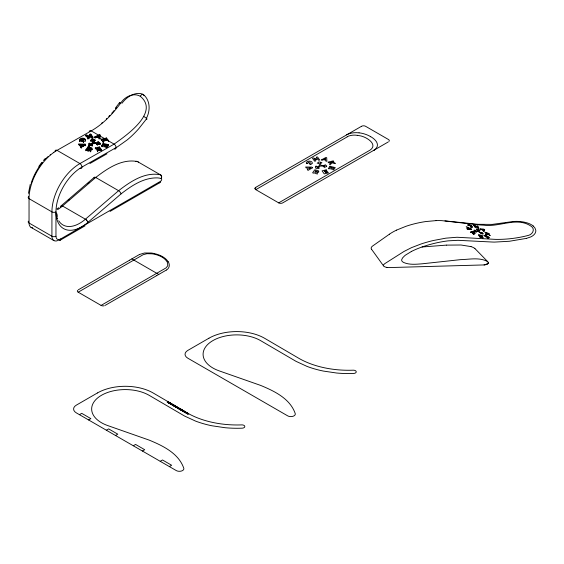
<?xml version="1.0" encoding="UTF-8"?>
<svg xmlns="http://www.w3.org/2000/svg" width="564" height="564" viewBox="0 0 564 564"><rect width="100%" height="100%" fill="white"/><g stroke="black" fill="none" stroke-linecap="round" stroke-linejoin="round"><path stroke-width="0.85" d="M57.599 209.625A33.636 19.423 -60 0 0 62.519 206.001L95.711 177.477C107.421 168.467 121.88 158.519 137.433 161.551L160.324 174.769A2.855 2.298 -76.4 0 1 161.184 178.513A1.607 0.931 -60 0 1 161.642 179.733A1.607 0.931 -60 0 1 160.557 181.284L60.679 238.946A6.662 3.849 -60 0 1 55.963 236.231L55.963 211.874A2.855 1.65 0 0 1 51.923 211.874L29.039 198.662A2.855 1.65 0 0 1 28.701 196.561M89.197 146.259L89.197 145.392M100.061 144.271L100.061 143.46M28.419 193.381L30.294 184.202M483.736 231.226L484.095 230.041C485.541 228.772 480.479 229.245 480.098 228.85L483.461 230.535L483.327 230.958L484.159 231.501L484.695 229.696M483.235 230.387L483.729 229.696L482.276 229.759M89.218 136.848L89.218 136.044L86.644 135.043L85.693 135.268L85.693 136.079L86.644 135.853L89.218 136.848L89.817 134.302L90.769 134.084L92.954 137.115L92.954 137.919M89.218 136.044L89.817 134.302M90.028 137.736L90.543 135.501L91.89 137.369L91.89 138.173M474.528 230.746L474.345 231.134L475.212 230.345M473.894 230.718L474.268 229.915M81.23 139.71L81.329 141.212M317.179 171.639L315.593 170.807L315.036 171.59L316.094 171.844A0.867 0.501 0 0 0 317.257 171.682M90.416 149.545L89.873 148.071L88.83 147.824L88.273 149.502C89.584 150.94 91.594 148.663 89.873 148.071M58.05 240.433A9.518 5.499 -60 0 1 51.923 236.231L51.923 211.874A39.346 22.715 -60 0 1 79.94 163.574L114.104 144.116C125.976 135.649 159.901 112.349 140.295 96.282C134.098 92.665 126.315 96.091 122.092 101.203C113.716 112.835 103.797 123.749 91.213 130.904L57.049 150.355A2.855 1.664 60.3 0 0 55.053 151.124M86.123 150.369L88.019 147.705L88.019 146.816L90.459 147.401A2.2 1.262 0.3 0 1 91.918 148.198M88.273 149.502L88.83 147.824M88.012 150.306L88.055 149.347L88.463 149.446L88.858 151.469M146.71 118.651L138.723 128.747A73.017 42.152 -60 0 1 127.33 139.816L117.523 146.795L81.949 167.078A36.491 21.065 -60 0 0 56.139 215.237A36.491 21.065 -60 0 0 87.906 222.371L121.056 193.882C131.433 185.81 143.616 177.561 157.314 177.893A51.014 29.455 -60 0 1 161.149 178.499M101.971 145.949L103.212 143.418L108.492 144.687L108.492 145.477L106.857 147.768L106.857 146.957L108.492 144.687M104.206 146.344L104.925 144.546L103.79 144.278L102.585 145.949L102.585 146.774M105.228 146.591L105.94 144.793L107.033 145.054L106.236 146.964M85.848 150.757L85.848 149.841L88.019 146.816M87.427 151.131L88.055 149.347M254.963 188.489L255.802 187.326L346.55 134.93M101.562 146.527L101.562 145.709L103.212 143.418M103.854 146.844L104.925 144.546M104.876 147.091L105.94 144.793M105.835 147.521L105.835 146.71L107.033 145.054M38.846 166.408L41.715 162.524M115.592 107.851L119.54 102.599M116.163 107.964L116.466 107.576M115.557 108.732L115.86 108.344M114.006 110.629L113.378 111.369M112.751 112.109L113.061 111.742M111.792 113.202L112.109 112.842M43.4 160.507L45.141 158.597M104.192 139.759L104.192 140.535L102.74 142.043L102.74 141.254L104.192 139.759L101.731 139.851L101.287 139.237L106.568 137.976L107.012 139.371M103.297 142.819L103.297 142.029L105.257 140.02L108.577 140.796L108.577 141.557M81.385 139.519L82.986 139.28L83 140.14M94.315 177.307L61.138 205.825M68.23 200.594L69.266 199.698M87.913 183.674L88.95 182.785M317.179 163.306L318.752 161.96M318.166 163.687L318.935 163.031L319.753 165.442L316.714 167.198L316.714 166.408M91.988 139.054L90.423 140.38L90.423 141.212L91.988 139.865L92.052 139.005L92.101 139.794M89.958 143.46L89.958 145.103L92.989 143.355L92.172 140.112L91.403 140.767L91.403 141.592M467.887 224.775L468.86 224.613M475.903 226.714L477.095 225.903L477.863 226.136L478.914 228.335L478.039 228.075L477.257 226.495L476.559 226.291M389.379 234.222L372.367 246.2A6.592 3.807 0 0 0 371.161 248.04A4.801 2.771 0 0 0 371.507 249.189M476.7 227.207L477.398 226.714L476.629 227.186L474.98 226.002L474.387 226.347M472.357 227.144L472.406 226.502L471.476 225.642M374.228 150.01L373.869 150.243M56.823 209.04L58.726 207.756M473.309 233.997L474.296 232.812A3.116 1.798 0 0 0 474.084 232.657L473.302 232.142L471.962 232.749M166.352 270.057C168.763 268.831 170.004 265.799 168.946 263.275A20.36 11.752 0 0 0 168.157 261.654M468.691 225.678L469.149 225.403M467.126 228.857L468.536 228.138L470.503 229.393M470.454 226.897L471.123 226.495M473.971 225.445L474.5 225.128L476.263 226.502M468.057 229.111L469.988 228.794L468.057 229.111L467.824 228.561M470.468 229.315L471.173 228.899L471.419 229.47L467.232 229.125L466.929 228.392L467.775 228.469L466.174 226.58L471.173 228.899M477.257 226.495L477.863 226.136M476.129 229.076L477.764 228.913M470.602 232.227L472.879 231.332L475.311 232.981A3.306 1.903 0 0 1 475.515 233.186M475.191 231.522L478.35 231.515L481.536 233.256L480.951 233.595L482.967 233.975M479.414 230.479L478.617 229.851L477.969 230.232L478.075 231.494M476.947 229.541L477.687 229.499L477.814 230.972L477.144 231.36L474.373 231.148M474.423 233.143L473.076 233.475A2.792 1.607 0 0 1 472.731 233.284L472.639 233.228M479.696 230.641L480.042 230.436L478.42 229.167M478.378 231.529L481.853 233.002L481.473 233.221M81.223 148.311L81.223 147.394L85.615 144.863L85.072 144.109L78.826 144.039L78.826 144.941M97.135 144.652L97.995 144.321L97.995 143.503L93.807 143.016L90.797 144.729L90.797 145.59L91.925 144.934M60.087 240.257L85.051 225.84M110.022 211.422L159.964 182.595M78.255 289.833L129.642 260.166M129.734 260.11L139.35 254.554M346.684 134.852L361.355 126.385M78.192 292.194L143.178 254.681L146.915 253.694L152.033 253.814A17.703 10.223 0 0 1 154.409 254.223A21.298 12.295 0 0 1 166.789 261.421A17.703 10.223 0 0 1 167.564 262.782L167.769 265.736L166.063 267.893L101.083 305.413L78.192 292.194A2.855 1.65 0 0 1 77.592 290.375M255.795 187.326A2.855 1.65 0 0 0 255.802 189.659L347.382 136.784M370.344 136.742L370.583 136.601A25.267 14.586 0 0 1 375.702 140.732L375.751 140.831A20.635 11.914 0 0 1 376.47 141.867A18.041 10.413 0 0 1 377.189 143.496A13.846 7.995 0 0 1 374.376 150.017M255.802 189.659L278.686 202.871L370.273 149.996C378.493 144.06 365.542 136.417 359.642 135.734A15.651 9.038 0 0 0 357.294 135.311M105.179 305.378L156.566 275.711M156.665 275.655L166.281 270.1M373.474 150.482L282.726 202.871A2.855 1.65 0 0 1 278.686 202.871M373.608 150.405L388.279 141.931M79.439 414.674L81.731 413.349L90.853 418.622L88.569 419.94M106.37 430.219L108.655 428.894L117.784 434.167L115.493 435.486M167.945 401.631L167.155 402.09L171.576 404.642L172.337 404.198M167.353 402.202L168.142 401.744M167.649 402.372L168.439 401.921M167.818 402.47L168.608 402.019M168.241 402.717L169.024 402.266M168.389 402.802L169.172 402.351M168.523 402.886L169.313 402.428M168.791 403.034L169.574 402.583M168.876 403.084L169.672 402.64M169.01 403.161L169.792 402.71M169.426 403.401L170.201 402.95M169.651 403.535L170.497 403.126M169.792 403.612L170.568 403.168M169.961 403.711L170.737 403.267M170.61 404.085L171.385 403.641M170.673 404.12L171.463 403.69M170.92 404.261L171.759 403.866M171.075 404.36L171.879 403.93M171.801 404.769L172.563 404.332M171.964 404.867L172.718 404.423M173.028 404.607L172.246 405.03L188.101 414.188L188.778 413.8M172.316 405.072L173.077 404.635M173.634 404.959L172.866 405.389L173.74 405.022M173.994 405.171L173.24 405.608L174.107 405.241M173.416 405.706L174.17 405.276M173.62 405.819L174.368 405.389M173.811 405.932L174.572 405.509M173.945 406.009L174.692 405.579M174.297 406.214L175.044 405.784M174.375 406.263L175.136 405.84M174.502 406.334L175.249 405.904M174.988 406.609L175.721 406.186M175.108 406.686L175.855 406.263M175.2 406.736L175.94 406.313M175.524 406.926L176.264 406.503M175.63 406.982L176.363 406.559M175.954 407.173L176.687 406.75M480.888 229.365L484.095 229.301M176.264 407.349L177.033 406.947M176.426 407.448L177.159 407.025M176.729 407.617L177.456 407.201M177.315 407.955L178.055 407.553M177.54 408.089L178.287 407.68M177.879 408.28L178.619 407.878M178.041 408.378L178.781 407.976M178.435 408.604L179.148 408.188M178.866 408.851L179.578 408.442M179.169 409.027L179.895 408.625M179.69 409.33L180.424 408.935M179.74 409.358L180.536 408.999M179.853 409.422L180.656 409.069M179.972 409.492L180.776 409.14M180.233 409.64L181.009 409.274M180.318 409.69L181.044 409.302M180.445 409.76L181.199 409.386M180.656 409.887L181.354 409.478M180.706 409.915L181.432 409.527M181.079 410.127L181.777 409.725M181.932 409.816L181.234 410.218L181.968 409.838M181.566 410.416L182.264 410.014M181.693 410.486L182.383 410.084M181.869 410.585L182.56 410.183M182.024 410.677L182.715 410.275M182.186 410.768L182.905 410.388M182.828 411.142L183.511 410.747M182.898 411.177L183.631 410.811M183.159 411.332L183.927 410.987M183.342 411.438L184.026 411.043M183.568 411.565L184.252 411.177M184.061 411.854L184.738 411.459M184.132 411.889L184.809 411.501M184.209 411.939L184.886 411.544M184.372 412.03L185.048 411.642M184.463 412.087L185.14 411.699M184.858 412.312L185.528 411.924M185.055 412.425L185.739 412.051M185.38 412.608L186.113 412.263M185.69 412.792L186.36 412.411M186.064 413.01L186.726 412.629M186.317 413.151L186.98 412.77M186.677 413.363L187.34 412.982M187.1 413.609L187.763 413.229M187.29 413.715L187.946 413.334M187.53 413.856L188.193 413.475M187.791 414.004L188.454 413.616M133.294 445.764L135.586 444.439L144.708 449.712L142.424 451.031M160.225 461.31L162.51 459.991L171.639 465.258L169.348 466.583M82.534 146.45L83.817 145.716L83.817 144.828L82.013 144.828L82.534 146.45L82.013 144.828M89.958 144.243L92.989 142.516M89.887 163.525L106.97 153.803M479.534 236.182L480.239 235.78L482.135 236.316L482.453 236.986L479.442 235.985L480.147 235.583L482.305 236.196L481.987 235.541L478.505 234.546L479.611 236.951L483.151 237.945L482.84 237.275L479.837 236.845L480.648 236.654M481.318 235.921L481.987 235.541M481.459 236.704L482.135 236.316M487.437 233.425L490.229 235.632L487.818 234.081L485.956 234.405L485.66 233.813L487.049 233.581L484.913 232.297C486.619 232.213 491.547 234.723 487.437 233.425L485.773 234.039M484.06 235.766L485.639 235.082L489.524 237.613L487.86 238.219L487.099 237.726L488.325 237.282L487.522 236.76L486.415 237.155L485.66 236.661L486.767 236.267L485.935 235.724L484.673 236.161L483.919 235.667L485.639 235.082M82.534 145.547L83.817 144.828M482.149 237.663L482.84 237.275M488.699 233.792L489.178 233.524M81.427 145.935L81.427 146.844L80.539 147.345L80.539 146.436L81.427 145.935L80.744 144.99L79.503 144.983L78.826 144.039M486.767 236.267L485.794 236.746M488.325 237.282L487.226 237.811M139.428 254.512L144.476 252.996L151.18 253.017A20.36 11.752 0 0 1 153.993 253.476M99.06 134.655L99.948 134.824L100.089 138.504M97.572 137.08L98.876 136.375L98.876 135.614L97.572 136.305L97.572 137.08L98.912 137.404L98.876 136.375M95.253 137.454L99.109 135.388L99.948 135.593L99.948 134.824M94.484 137.87L94.484 137.073L95.619 137.355L96.705 136.777L98.933 137.32L98.968 138.173L100.124 138.455L100.124 139.237M94.484 137.073L98.362 135.029L91.213 130.904A2.855 1.664 60.3 0 0 89.218 131.673M411.325 251.537L405.579 255.048A30.357 17.526 0 0 0 404.564 255.859L402.618 257.847L401.723 259.609A5.436 3.137 0 0 0 401.906 261.026A4.068 2.348 0 0 0 402.054 261.202A6.853 3.955 0 0 0 403.662 262.479C409.436 265.017 416.013 264.276 422.133 263.804L460.534 259.644C469.389 259.461 479.513 257.078 487.627 261.576A7.085 4.089 0 0 1 488.177 262.288A2.291 1.318 0 0 1 487.049 263.839L487.021 263.874M487.035 264.178L485.907 264.601M396.52 230.119L405.819 226.354A75.675 43.689 0 0 1 425.742 221.56L436.057 220.616M323.616 166.859L324.758 166.415L320.571 165.943L317.56 167.684L319.146 167.705M324.279 167.43L326.605 166.521M97.995 143.503L96.853 143.933L96.853 144.765M99.842 143.616L97.516 144.504L97.516 145.336M83.063 141.486L83.077 140.619M309.826 163.581L309.333 163.722L310.32 164.519M472.879 231.332L470.383 232.086L472.618 232.847L472.667 233.581L474.091 234.504L474 233.602M485.949 264.594L486.372 264.361A3.187 1.84 0 0 0 486.669 264.227A1.847 1.065 0 0 0 486.901 264.093M82.57 141.627L82.837 140.69M107.012 138.603L104.573 139.188L104.573 139.957L107.978 140.725L107.978 139.964L104.573 139.188M485.682 264.579L485.653 264.587A2.841 1.643 0 0 1 485.266 264.664A1.495 0.86 0 0 1 484.977 264.692A1.614 0.931 0 0 1 484.004 264.932L389.696 267.569A9.807 5.661 0 0 1 387.602 267.512L386.911 267.428M89.817 135.099L90.769 134.867L92.517 137.306M100.032 148.614L99.433 147.768L95.316 148.748L95.316 147.881L99.433 146.929L100.032 148.614L97.487 149.22L97.487 148.36L100.032 147.768M97.487 149.22L99.906 148.931L99.906 148.085L97.487 148.36M100.505 148.931L98.27 149.446L98.27 150.313L100.505 149.777L99.906 148.085M98.27 150.313L101.041 149.968L101.041 149.115L98.27 149.446M89.133 143.996L89.591 143.996M85.693 135.268L87.878 138.3L88.936 138.06L88.936 138.878M82.57 140.76L83.557 141.564L83.557 142.431M485.442 264.727L484.807 264.847A3.892 2.249 0 0 1 484.053 264.925M91.89 137.369L92.954 137.115M97.72 142.48L98.087 142.466M95.316 147.881L97.494 150.919L101.64 149.961L101.64 150.814M88.485 138.25L87.589 136.192L90.028 136.925M89.133 143.143L89.591 143.143M92.397 145.392L89.366 145.406L89.366 146.273M526.487 238.368L530.837 236.894A13.881 8.016 0 0 0 535.222 233.08L535.68 231.804A13.226 7.635 0 0 0 535.786 231.289L535.793 231.191A13.994 8.079 0 0 0 535.765 230.211L534.961 228.004L533.184 225.995M315.903 166.084L316.341 166.084M319.146 168.347L316.122 168.368M526.416 238.382L509.419 241.258L494.431 242.097A45.592 26.325 0 0 1 491.78 242.005L457.982 240.313L448.366 240.835A61.645 35.588 0 0 0 445.574 241.195A73.539 42.455 0 0 0 437.692 242.612A87.251 50.379 0 0 0 430.783 244.282A91.234 52.678 0 0 0 423.085 246.63A76.422 44.119 0 0 0 411.297 251.523M97.734 141.67L98.087 141.656M422.069 246.983L446.357 245.128M476.354 229.344L477.123 229.294M446.406 245.121L460.985 245.002L470.996 246.602M469.044 225.198L470.679 225.804A3.151 1.819 0 0 1 470.933 225.995M82.013 145.723L83.817 145.716M90.797 145.59L92.397 145.618M90.797 144.729L92.397 144.765M79.602 144.948L85.072 144.983L85.072 144.109M475.029 230.739L477.814 230.972M477.637 224.303L492.28 224.394L509.405 222.033A22.398 12.93 0 0 1 525.782 222.512A17.907 10.335 0 0 1 533.213 225.96M444.947 220.876L477.56 224.289M93.335 140.803L94.477 141.247L94.477 140.436L93.335 139.985L94.146 143.185L97.205 143.531M97.967 143.623L98.221 142.833L97.452 142.177L97.452 142.988M96.684 144.172L97.995 144.321M93.335 139.985L94.146 142.361L98.221 142.833M480.556 233.073L481.536 233.256M104.192 140.535L103.163 140.288L103.163 139.519M88.019 147.705L90.459 148.283A2.2 1.269 0 0 1 91.925 149.079M88.055 150.25L88.64 150.835M103.212 144.222L108.492 145.477M104.925 145.35L103.79 145.082L103.79 144.278M88.273 148.6L89.331 148.854A0.867 0.493 0.3 0 0 90.501 148.699M85.848 149.841L87.427 150.214M88.858 150.56L90.726 151.004L90.726 151.906M103.854 146.027L104.876 146.273M101.562 145.709L102.585 145.949M105.835 146.71L106.857 146.957M97.572 136.305L98.912 136.636L98.968 138.956M470.228 226.425L470.58 227.102A2.059 1.191 0 0 0 472.124 227.299M478.822 235.237L480.239 235.78M486.661 233.334L487.289 233.51M474.5 225.128L473.718 224.895L474.733 227.095L475.607 227.355L474.98 226.002M87.589 137.01L89.006 137.538M319.577 161.868L321.903 162.77M321.24 163.341L320.098 162.897L320.909 165.28L324.984 165.745L324.215 165.083M475.593 231.289L476.679 231.79M467.57 227.983L468.261 228.3M474.296 231.106L476.531 232.135M100.004 135.98L104.396 138.511M105.278 139.026L106.215 139.569M108.196 140.711L114.104 144.116A2.855 1.664 60.3 0 1 116.099 147.408A2.855 1.664 60.3 0 1 114.443 148.974M62.519 206.001L85.411 219.213A2.841 1.206 49.3 0 1 87.892 222.329L87.906 222.371M131.828 258.904L158.752 274.449M31.006 227.37L53.897 240.588M486.824 233.771L487.416 234.152M484.984 235.442L485.597 235.844M486.492 236.422L487.197 236.873M488.057 237.43L488.762 237.888M472.167 231.755L472.942 232.255M483.7 229.781L484.095 230.041M482.615 229.569L483.574 230.197M472.66 232.34L473.464 232.862M474.578 248.308L474.655 248.371A9.158 5.287 0 0 1 475.022 248.668L475.128 248.766M474.352 233.186L474.599 233.39A3.25 1.875 0 0 1 474.796 233.602M474.07 225.656L474.712 226.157M477.779 229.541L478.364 229.999M471.201 226.312L471.589 226.686A3.222 1.861 0 0 1 471.744 226.897A1.65 0.952 0 0 1 471.849 227.144M325.202 164.702L326.767 166.049M100.004 143.954L98.439 142.607L98.439 141.797L100.004 143.143L99.842 144.426M97.551 143.073L98.221 143.651M86.186 219.784L86.581 220.164M488.001 233.588L488.628 234.187M90.381 148.29L90.459 147.401M475.325 248.957L487.578 261.52M482.22 232.558L483.186 233.799M481.381 232.396L481.853 233.002M481.698 233.087L482.283 233.848M306.612 163.652L308.092 163.306A1.96 1.128 0 0 1 307.944 162.665M371.556 249.267L383.485 265.813A4.329 2.496 0 0 0 383.724 266.095A5.231 3.017 0 0 0 386.918 267.399M87.589 136.192L88.936 138.06M108.577 140.796L107.978 139.964M102.74 141.254L103.297 142.029M91.438 137.545L90.543 135.501M101.041 149.115L101.64 149.961M80.539 146.436L81.223 147.394M87.328 221.109L87.744 221.885M383.485 265.813L383.471 264.89L384.683 263.712L404.021 251.445L411.565 247.624L420.991 244.008A99.412 57.394 0 0 1 433.378 240.497L445.877 238.156L456.995 237.254L493.965 239.291A39.67 22.905 0 0 0 496.264 239.39C507.106 239.496 518.006 238.1 528.482 235.364C532.204 234.568 535.222 229.752 531.838 226.77C517.618 215.977 499.485 227.503 483.588 225.156A40.693 23.491 0 0 1 478.85 224.839L441.831 220.644A40.122 23.166 0 0 0 436.057 220.623M468.536 228.138L468.776 228.688M90.726 151.004L90.219 149.643L90.536 151.399M316.982 172.633L317.49 174.001L315.621 173.557L315.227 172.443L314.19 173.218L312.611 172.845L314.775 169.799L317.215 170.37A2.185 1.262 0 0 1 318.688 171.181M469.121 225.713L467.775 225.106M92.686 142.445L92.172 140.112M92.785 142.748L92.989 143.355M56.964 213.89L57.394 216.548M478.617 229.851L478.751 231.31M98.876 135.614L98.912 136.636M92.538 138.906L92.538 139.717M315.53 166.408L315.53 168.023M106.568 137.976L106.568 138.758L101.287 140.013L101.287 139.237M105.257 140.02L105.257 140.788M101.731 139.851L101.731 140.633M100.082 143.228L100.103 144.116M99.433 146.929L99.433 147.768M99.109 134.627L99.109 135.388M98.46 149.714L98.46 150.581M97.664 148.607L97.664 149.467M97.494 150.919L97.494 151.801M96.705 136.777L96.705 137.553M95.619 137.355L95.619 138.145M94.146 142.361L94.146 143.185M93.807 143.016L93.807 143.848M92.207 138.941L92.207 139.752M92.172 144.737L92.172 146.273M90.769 134.084L90.769 134.867M89.718 137.003L89.718 137.806M89.331 148.854L89.331 149.749M89.077 145.364L89.077 146.231M88.795 145.16L88.837 146.097M88.767 143.453L88.767 145.935M88.463 149.446L88.463 150.348M87.878 138.3L87.878 139.132M86.644 135.043L86.644 135.853M85.615 144.863L85.615 145.745M83.648 138.356L83.662 139.202M83.31 141.62L83.31 142.488M81.42 141.36L81.42 140.492L79.961 140.824L79.961 141.698M80.744 144.99L80.744 145.893M79.848 141.557L79.848 140.683A3.024 1.734 0.3 0 1 80.356 138.73A3.024 1.734 0.3 0 1 83.683 138.3M79.503 144.983L79.503 145.893M80.095 168.347A2.855 1.664 60.3 0 0 81.942 166.972A2.855 1.664 60.3 0 0 79.94 163.574L57.049 150.355A39.346 22.715 -60 0 0 29.039 198.662L29.039 223.013A9.518 5.499 -60 0 0 32.677 227.814M28.433 221.194A2.855 1.65 0 0 0 29.039 223.013L51.923 236.231A2.855 1.65 0 0 0 55.963 236.231M60.679 238.946A2.855 1.65 60 0 1 58.656 240.116M138.631 162.672A4.463 2.58 -60 0 0 137.433 161.551A2.855 2.298 -76.4 0 0 135.459 161.593M161.685 177.244A4.463 2.58 -60 0 0 160.324 174.769C144.765 171.731 130.312 181.678 118.595 190.695L85.411 219.213A33.636 19.423 -60 0 1 58.726 220.792M94.082 177.949A2.855 1.248 50.1 0 1 95.711 177.477L118.595 190.695A2.855 1.255 50.1 0 1 121.056 193.882M57.655 218.733A33.636 19.423 -60 0 1 57.218 217.612M87.857 222.019A2.855 1.248 48.1 0 1 87.97 222.406M60.651 207.101A36.491 21.065 -60 0 1 60.327 207.383M31.196 183.152A36.491 21.065 -60 0 1 42.638 162.22M44.676 159.915A36.491 21.065 -60 0 1 48.307 156.376M50.125 154.853A36.491 21.065 -60 0 1 50.534 154.543M53.383 152.527A36.491 21.065 -60 0 1 53.791 152.266M160.557 181.284A2.855 1.65 60 0 1 158.717 182.546M62.385 205.923A2.869 1.213 49.4 0 0 60.954 206.706A2.855 1.17 50.5 0 1 60.975 206.516M119.899 103.219A2.855 0.374 35.3 0 1 120.618 103.064M109.804 115.387A73.017 42.152 -60 0 1 108.789 116.459M106.737 118.539A73.017 42.152 -60 0 1 106.392 118.877M102.535 122.444A73.017 42.152 -60 0 1 101.471 123.368M143.51 116.283A2.855 0.374 35.3 0 1 146.527 118.475A2.855 0.374 35.3 0 1 146.386 118.969M146.337 118.426A19.021 15.489 -67.1 0 0 143.094 94.371A19.021 12.923 -50.7 0 0 121.937 103.332M140.295 96.282A2.855 1.65 -60 0 1 142.445 94.364A2.855 1.65 -60 0 1 143.82 95.584M79.559 140.718A3.024 1.748 0 0 1 83.683 139.146A2.975 1.72 0 0 1 85.354 141.282M83.528 140.45A1.339 0.768 0.3 0 1 83.303 140.563M83.042 139.223A1.339 0.768 0.3 0 1 83.669 139.541M83.528 141.31A1.339 0.775 0 0 1 83.303 141.423M83.26 140.147A1.339 0.775 0 0 1 83.669 140.387M85.213 140.612A3.18 1.819 0.3 0 1 83.578 141.585M83.683 138.335A2.975 1.706 0.3 0 1 85.326 140.485M91.086 150.355A1.974 1.142 0 0 1 90.444 150.539M92.038 148.692A2.2 1.262 0.3 0 1 91.953 148.974M92.038 149.559A2.2 1.269 0 0 1 91.995 149.77M91.699 149.016A1.974 1.128 0.3 0 1 90.444 149.643M468.881 224.585A4.625 2.672 0 0 1 471.278 225.663M467.831 225.008A1.502 0.867 0 0 1 468.19 225.022M470.919 226.002A1.53 0.888 0 0 1 471.102 226.164M474.648 233.792A1.304 0.754 0 0 1 474.254 233.63M474.338 233.228A1.438 0.832 0 0 1 473.541 232.84M389.386 234.201A53.658 30.978 0 0 1 396.534 230.133M488.198 262.316A2.601 1.502 0 0 1 488.184 263.261M488.177 263.282A3.06 1.77 0 0 1 487.677 263.804A4.202 2.425 0 0 1 487.141 264.128M470.982 246.616A11.759 6.789 0 0 1 474.606 248.301M104.234 305.758A2.855 1.65 0 0 1 101.083 305.413M153.965 253.511A23.455 13.543 0 0 1 168.093 261.661M346.867 134.648A13.86 8.002 0 0 1 359.049 132.85M359.056 132.836A18.041 10.413 0 0 1 361.848 133.287A20.642 11.914 0 0 1 363.258 133.619L363.427 133.661A25.267 14.586 0 0 1 370.463 136.551M389.054 141.317A2.855 1.65 0 0 0 388.455 139.498L365.564 126.287A2.855 1.65 0 0 0 361.524 126.287M318.801 171.639A2.185 1.262 0 0 1 318.709 171.95M318.477 171.971A1.967 1.135 0 0 1 317.208 172.633M312.089 163.433A2.975 1.72 0 0 0 310.44 161.269A3.017 1.741 0 0 0 307.119 161.685A3.017 1.741 0 0 0 306.64 163.638M311.977 163.56A3.165 1.826 0 0 1 310.341 164.547M310.263 163.384A1.558 0.902 0 0 1 310.038 163.504M310.369 162.502A1.248 0.719 0 0 0 309.749 162.249A1.248 0.719 0 0 0 308.127 162.46M347.248 136.692A10.596 6.119 0 0 1 357.273 135.346M91.763 148.945L91.763 149.827L91.763 148.945M316.58 157.187L315.981 158.942L313.408 157.948L312.456 158.174L314.642 161.226L315.699 160.973L314.352 159.097L316.785 159.831L317.306 158.392L318.646 160.268L319.717 160.007L317.532 156.961L316.58 157.187M329.975 166.317L328.326 168.622L329.348 168.869L330.553 167.177L331.681 167.445L330.617 168.939L331.639 169.186L332.704 167.684L333.796 167.945L332.598 169.616L333.62 169.863L335.256 167.571L329.975 166.317M330.955 162.629L329.503 164.131L330.06 164.914L332.02 162.876L335.34 163.652L334.741 162.82L331.336 162.051L333.775 161.466L333.331 160.853L328.051 162.108L328.495 162.728L330.955 162.629M312.378 167.839L307.986 170.406L307.302 169.44L308.184 168.939L307.507 167.987L306.266 167.987L305.589 167.036L311.836 167.078L312.378 167.839M180.847 409.182L180.142 409.591L180.832 409.175M97.459 392.946L76.366 405.121A9.518 5.499 0 0 0 76.366 412.897L176.243 470.559A4.463 2.58 0 0 0 181.481 471.018A4.463 2.58 0 0 0 183.793 468.268C178.647 453.28 162.799 445.736 149.136 440.096L107.844 425.616A33.636 19.423 0 0 1 98.89 396.971A33.636 19.423 0 0 1 149.234 395.371L184.639 416.077L195.588 421.111A75.872 43.802 0 0 0 211.895 425.771L225.128 427.724A75.872 43.802 0 0 0 242.125 428.182A2.855 1.65 0 0 0 244.79 426.433A2.855 1.65 0 0 0 241.752 424.889A70.162 40.509 0 0 1 187.227 412.918L153.295 393.059A39.346 22.715 0 0 0 97.459 392.946M208.899 338.238L187.805 350.42A9.518 5.499 0 0 0 187.805 358.189L287.682 415.851A4.463 2.58 0 0 0 292.92 416.31A4.463 2.58 0 0 0 295.233 413.56C290.086 398.572 274.238 391.028 260.575 385.388L219.283 370.908A33.636 19.423 0 0 1 210.33 342.263A33.636 19.423 0 0 1 260.667 340.663L296.079 361.369L307.02 366.403A75.872 43.802 0 0 0 323.334 371.063L336.567 373.015A75.872 43.802 0 0 0 353.565 373.474A2.855 1.65 0 0 0 356.229 371.725A2.855 1.65 0 0 0 353.191 370.188A70.162 40.509 0 0 1 298.666 358.21L264.735 338.351A39.346 22.715 0 0 0 208.899 338.238M179.704 408.512L178.992 408.928L179.726 408.526M310.574 167.811L309.298 168.544L308.776 167.811L310.574 167.811M323.461 159.647L322.375 160.239L321.247 159.964L325.872 157.483L326.711 157.687L326.887 161.325L325.724 161.05L325.696 160.19L323.461 159.647M325.639 158.47L324.335 159.175L325.675 159.499L325.639 158.47M326.196 169.863L322.079 170.843L324.251 173.888L328.403 172.901L327.804 172.062L325.224 172.676L327.268 171.872L326.669 171.026L324.251 171.315L326.796 170.709L326.196 169.863M95.14 140.676L92.813 139.773L92.813 138.963L95.14 139.872L95.14 140.676M92.658 139.731L92.658 138.92L92.658 139.731"/></g></svg>
